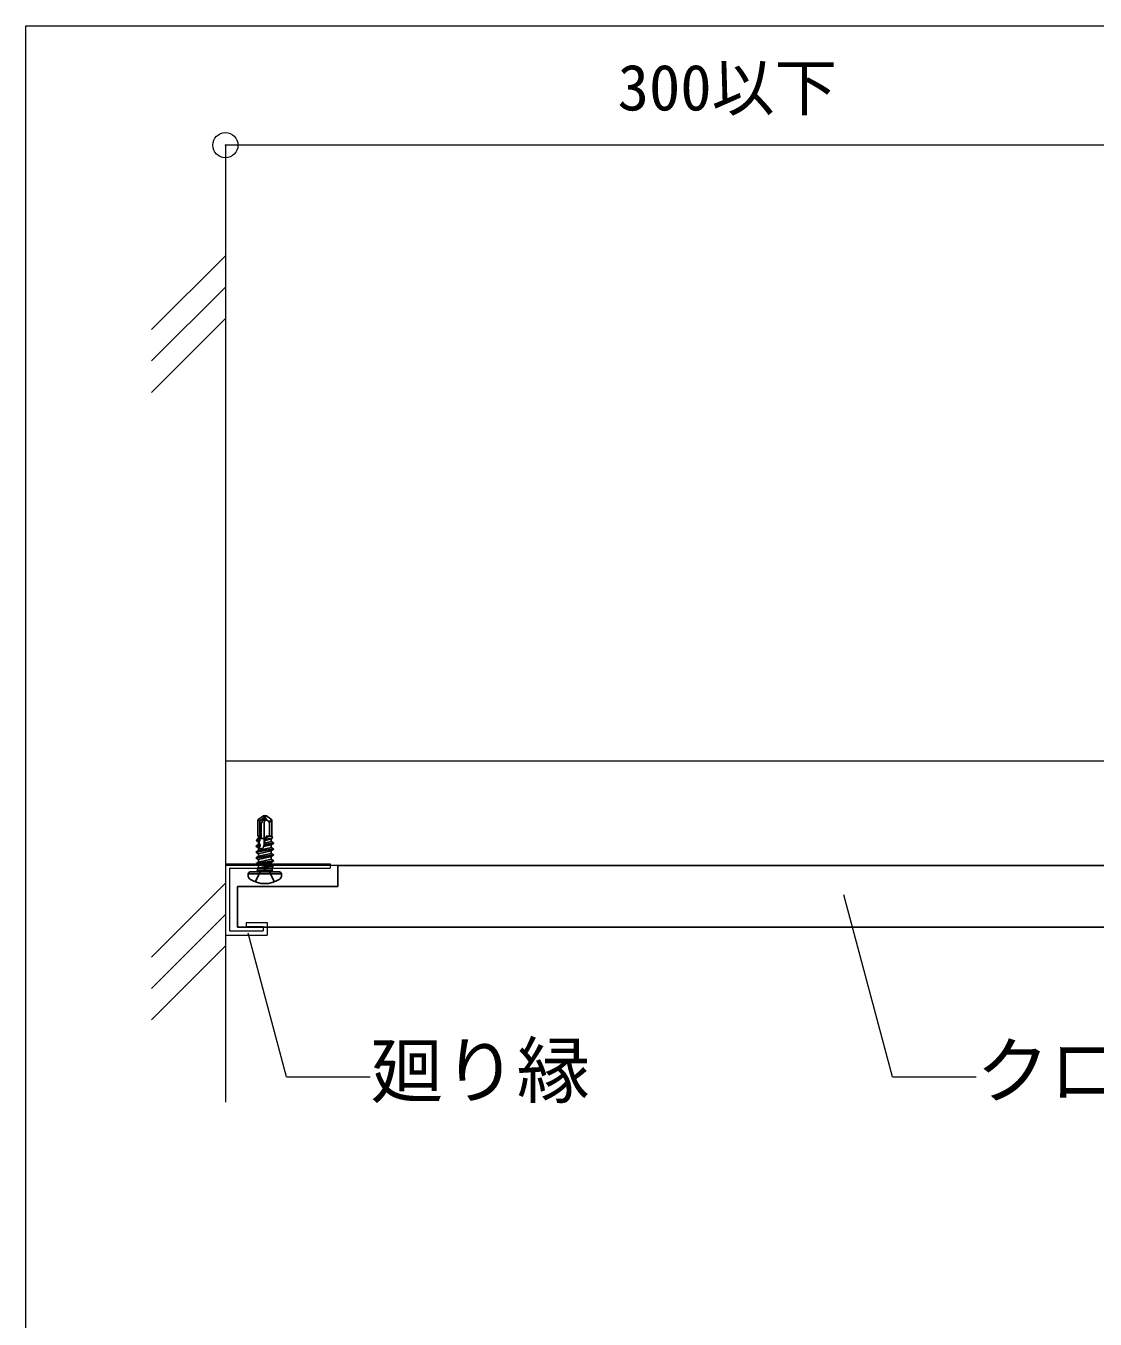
# Model space of a CAD drawing. Units: millimetres, scale not verified. Extents: x -1950 to 1950, y -1347 to 1325.
# Drawn here: x 775 to 1030.5, y -823 to -513.8 of the extents above; entities that cross this region are included whole.
import ezdxf
from ezdxf.enums import TextEntityAlignment as Align

# ---------------------------------------------------------------- set-up
doc = ezdxf.new("R2010")
doc.units = ezdxf.units.MM
doc.header["$LTSCALE"] = 10
doc.header["$PDMODE"] = 32
doc.header["$PDSIZE"] = 6
for name, color, linetype, lineweight in [('4-1_吊り材', 7, 'Continuous', 18), ('4-3_野縁', 2, 'Continuous', 25), ('4-5_寸法', 4, 'Continuous', 9), ('4-6_文字', 7, 'Continuous', 18), ('4-9_躯体他', 4, 'Continuous', 9), ('4-B_補強金具・金具・その他', 3, 'Continuous', 18), ('4-C_ビス・アンカーボルト・強調図形', 2, 'Continuous', 25), ('F-3_野縁', 3, 'Continuous', 18)]:
    doc.layers.add(name, color=color, linetype=linetype, lineweight=lineweight)
doc.styles.add('ＭＳ ゴシック', font='')
doc.styles.get('ＭＳ ゴシック').set_extended_font_data('MS Gothic')

msp = doc.modelspace()

# ---------------------------------------------------------------- linework, layer by layer
at = {"layer": '4-1_吊り材'}
for p, q in [((822.68, -689.56), (822.68, -714.56)), ((1460, -689.56), (822.68, -689.56)), ((1460, -714.56), (822.68, -714.56))]:
    msp.add_line(p, q, dxfattribs=at)
at = {"layer": '4-3_野縁'}
for p, q in [((849.55, -719.56), (849.55, -714.56)), ((849.55, -714.56), (1460, -714.56)), ((825.61, -719.56), (849.55, -719.56)), ((825.61, -729.26), (825.61, -719.56)), ((825.61, -729.26), (1460, -729.26))]:
    msp.add_line(p, q, dxfattribs=at)
at = {"layer": '4-5_寸法'}
for p, q in [((822.68, -542.34), (822.68, -559.23)), ((1062.68, -542.34), (822.68, -542.34))]:
    msp.add_line(p, q, dxfattribs=at)
at = {"layer": '4-5_寸法', "color": 7}
msp.add_point((822.68, -542.34), dxfattribs=at)
at = {"layer": '4-6_文字'}
for p, q in [((982.1, -765.04), (970.46, -721.57)), ((837.3, -765.04), (828.11, -730.73)), ((837.3, -765.04), (857.3, -765.04)), ((982.1, -765.04), (1002.1, -765.04))]:
    msp.add_line(p, q, dxfattribs=at)
at = {"layer": '4-9_躯体他'}
for p, q in [((822.68, -547.32), (822.68, -771.09)), ((805, -586.43), (822.68, -568.76)), ((805, -593.93), (822.68, -576.26)), ((805, -601.43), (822.68, -583.76)), ((805, -736.43), (822.68, -718.76)), ((805, -743.93), (822.68, -726.26)), ((805, -751.43), (822.68, -733.76))]:
    msp.add_line(p, q, dxfattribs=at)
at = {"layer": '4-B_補強金具・金具・その他'}
for p, q in [((822.68, -714.15), (847.68, -714.15)), ((823.68, -715.15), (823.68, -730.15)), ((823.68, -715.15), (847.68, -715.15)), ((847.68, -714.15), (847.68, -715.15)), ((827.68, -728.15), (832.68, -728.15)), ((832.68, -728.15), (832.68, -731.15)), ((823.68, -730.15), (831.68, -730.15))]:
    msp.add_line(p, q, dxfattribs=at)
for points in [[(822.68, -714.15), (822.68, -731.15), (832.68, -731.15)], [(827.68, -728.15), (827.68, -729.15), (831.68, -729.15), (831.68, -730.15)]]:
    msp.add_lwpolyline(points, dxfattribs=at)
at = {"layer": '4-C_ビス・アンカーボルト・強調図形'}
for p, q in [((831.75, -702.64), (830.41, -703.58)), ((830.91, -703.84), (830.41, -703.58)), ((830.41, -707.56), (830.41, -703.58)), ((831.21, -704.46), (832.02, -703.06)), ((831.21, -704.46), (831.21, -708.06)), ((832.11, -702.56), (831.75, -702.64)), ((832.06, -703.96), (831.91, -704.22)), ((831.91, -704.22), (831.91, -709.49)), ((832.47, -702.64), (832.11, -702.56)), ((832.2, -703), (832.11, -702.56)), ((833.81, -703.58), (832.47, -702.64)), ((832.81, -703.86), (832.75, -703.81)), ((833.21, -704.61), (833.21, -707.56)), ((833.56, -703.81), (833.81, -703.58)), ((833.81, -707.56), (833.81, -703.58)), ((830.41, -707.56), (830.69, -707.56)), ((830.61, -708.1), (830.61, -707.56)), ((830.69, -707.56), (830.72, -708.07)), ((832.43, -707.56), (831.67, -710.35)), ((832.91, -707.56), (832.39, -707.68)), ((832.57, -707.79), (832.39, -707.68)), ((832.43, -707.56), (833.81, -707.56)), ((832.57, -707.79), (832.45, -708.24)), ((832.57, -707.79), (833.54, -707.56)), ((833.93, -708), (833.81, -707.56)), ((830.01, -709.86), (830.61, -709.51)), ((830.01, -709.86), (831.01, -709.69)), ((830.01, -709.96), (831.01, -709.79)), ((830.01, -709.96), (830.01, -709.86)), ((830.01, -709.96), (830.61, -710.3)), ((830.01, -711.27), (834.21, -710.56)), ((830.01, -711.37), (834.21, -710.66)), ((830.01, -711.27), (830.61, -710.92)), ((830.11, -708.61), (830.18, -708.35)), ((830.11, -708.61), (830.94, -708.48)), ((830.11, -708.61), (830.61, -708.89)), ((830.18, -708.35), (830.61, -708.1)), ((830.18, -708.35), (830.92, -708.17)), ((830.72, -708.07), (830.61, -708.1)), ((830.61, -708.89), (830.76, -708.86)), ((830.61, -709.51), (830.61, -708.89)), ((830.8, -709.47), (830.61, -709.51)), ((833.61, -710.22), (830.61, -710.92)), ((830.61, -710.3), (830.84, -710.25)), ((830.61, -710.92), (830.61, -710.3)), ((830.61, -711.71), (833.61, -711.01)), ((832.29, -708.06), (830.72, -708.06)), ((830.92, -708.17), (830.72, -708.07)), ((830.76, -708.86), (830.94, -708.48)), ((830.76, -708.86), (830.8, -709.47)), ((831.01, -709.69), (830.8, -709.47)), ((830.84, -710.25), (831.01, -709.79)), ((830.84, -710.25), (830.85, -710.5)), ((830.92, -708.17), (830.94, -708.48)), ((831.01, -709.69), (831.01, -709.79)), ((831.76, -710.03), (833.61, -709.6)), ((831.76, -710.03), (832.08, -709.61)), ((833.61, -708.81), (831.99, -709.19)), ((832.11, -709.51), (831.99, -709.19)), ((832.08, -709.61), (834.21, -709.25)), ((832.11, -709.5), (832.08, -709.61)), ((832.11, -709.51), (834.21, -709.15)), ((832.17, -708.53), (833.61, -708.19)), ((832.17, -708.53), (832.45, -708.24)), ((832.45, -708.24), (833.93, -708)), ((833.93, -708), (833.61, -708.19)), ((833.61, -708.81), (833.61, -708.19)), ((834.21, -709.15), (833.61, -708.81)), ((834.21, -709.25), (833.61, -709.6)), ((833.61, -710.22), (833.61, -709.6)), ((834.21, -710.56), (833.61, -710.22)), ((834.21, -710.66), (833.61, -711.01)), ((833.61, -711.63), (833.61, -711.01)), ((834.21, -709.25), (834.21, -709.15)), ((834.21, -710.66), (834.21, -710.56)), ((830.01, -711.37), (830.01, -711.27)), ((830.01, -711.37), (830.61, -711.71)), ((830.01, -712.68), (834.21, -711.97)), ((830.01, -712.78), (834.21, -712.07)), ((830.01, -712.68), (830.61, -712.33)), ((830.01, -712.78), (830.01, -712.68)), ((830.01, -712.78), (830.61, -713.12)), ((830.06, -714.06), (834.21, -713.38)), ((830.06, -714.06), (830.61, -713.74)), ((830.1, -714.24), (830.06, -714.06)), ((830.1, -714.24), (834.21, -713.48)), ((830.56, -714.51), (833.61, -713.83)), ((833.61, -711.63), (830.61, -712.33)), ((830.61, -712.33), (830.61, -711.71)), ((830.61, -713.12), (833.61, -712.42)), ((833.61, -713.04), (830.61, -713.74)), ((830.61, -713.74), (830.61, -713.12)), ((834.21, -711.97), (833.61, -711.63)), ((834.21, -712.07), (833.61, -712.42)), ((833.61, -713.04), (833.61, -712.42)), ((834.21, -713.38), (833.61, -713.04)), ((834.21, -713.48), (833.61, -713.83)), ((833.61, -713.85), (833.61, -713.83)), ((833.65, -714.47), (833.61, -713.85)), ((834.21, -712.07), (834.21, -711.97)), ((834.21, -713.48), (834.21, -713.38)), ((828.11, -716.56), (828.11, -716.86)), ((836.11, -716.56), (828.11, -716.56)), ((835.61, -716.06), (828.61, -716.06)), ((829.81, -718.44), (830.96, -716.12)), ((830.01, -716.06), (830.32, -715.74)), ((830.1, -714.24), (830.56, -714.51)), ((830.34, -715.26), (830.32, -715.74)), ((830.32, -715.74), (833.89, -715.74)), ((833.88, -715.26), (830.34, -715.26)), ((833.65, -714.47), (830.51, -715.21)), ((830.51, -715.21), (830.56, -714.51)), ((830.59, -715.26), (834.01, -714.68)), ((832.11, -715.51), (830.96, -716.12)), ((832.11, -715.51), (833.25, -716.12)), ((833.06, -715.26), (833.92, -715.06)), ((834.41, -718.44), (833.25, -716.12)), ((833.4, -715.26), (833.7, -715.19)), ((834.01, -714.68), (833.65, -714.47)), ((833.92, -715.06), (833.7, -715.19)), ((833.71, -715.26), (833.7, -715.19)), ((833.88, -715.26), (833.89, -715.74)), ((834.21, -716.06), (833.89, -715.74)), ((833.92, -715.06), (834.01, -714.68)), ((836.11, -716.56), (836.11, -716.86))]:
    msp.add_line(p, q, dxfattribs=at)
for points in [[(832.02, -703.06), (830.91, -703.84), (830.91, -708.06)], [(831.75, -702.64), (832.02, -703.06), (832.11, -702.56)]]:
    msp.add_lwpolyline(points, dxfattribs=at)
for centre, radius, start, end in [((830.89, -703.29), 1.34, 330, 12.5), ((832.47, -704.2), 0.479, 55, 150), ((833.52, -702.71), 1.34, 192.5, 235), ((833.15, -703.37), 0.594, 235, 312.8457), ((832.29, -704.61), 0.921, 0, 55), ((834.31, -704.61), 1.1, 132.8457, 180), ((831.16, -709.81), 0.75, 246.0793, 313.5446), ((828.61, -716.56), 0.5, 90, 180), ((829.31, -716.86), 1.2, 180, 238.1092), ((834.91, -716.86), 1.2, 301.8908, 0), ((835.61, -716.56), 0.5, 0, 90), ((832.11, -712.36), 6.5, 238.1092, 301.8908)]:
    msp.add_arc(centre, radius, start, end, dxfattribs=at)
at = {"layer": 'F-3_野縁'}
for p, q in [((775, -513.82), (1490, -513.82)), ((775, -1125), (775, -513.82))]:
    msp.add_line(p, q, dxfattribs=at)

# ---------------------------------------------------------------- texts
at = {"layer": '4-5_寸法', "style": 'ＭＳ ゴシック'}
msp.add_text('300以下', height=11, dxfattribs=at).set_placement((916.43, -537.34), align=Align.BOTTOM_LEFT)
at = {"layer": '4-6_文字', "style": 'ＭＳ ゴシック'}
for s, p in [('廻り縁', (857.3, -773.79)), ('クロスジョイナー', (1002.1, -773.79))]:
    msp.add_text(s, height=12.83, dxfattribs=at).set_placement(p, align=Align.BOTTOM_LEFT)

doc.saveas('drawing.dxf')
